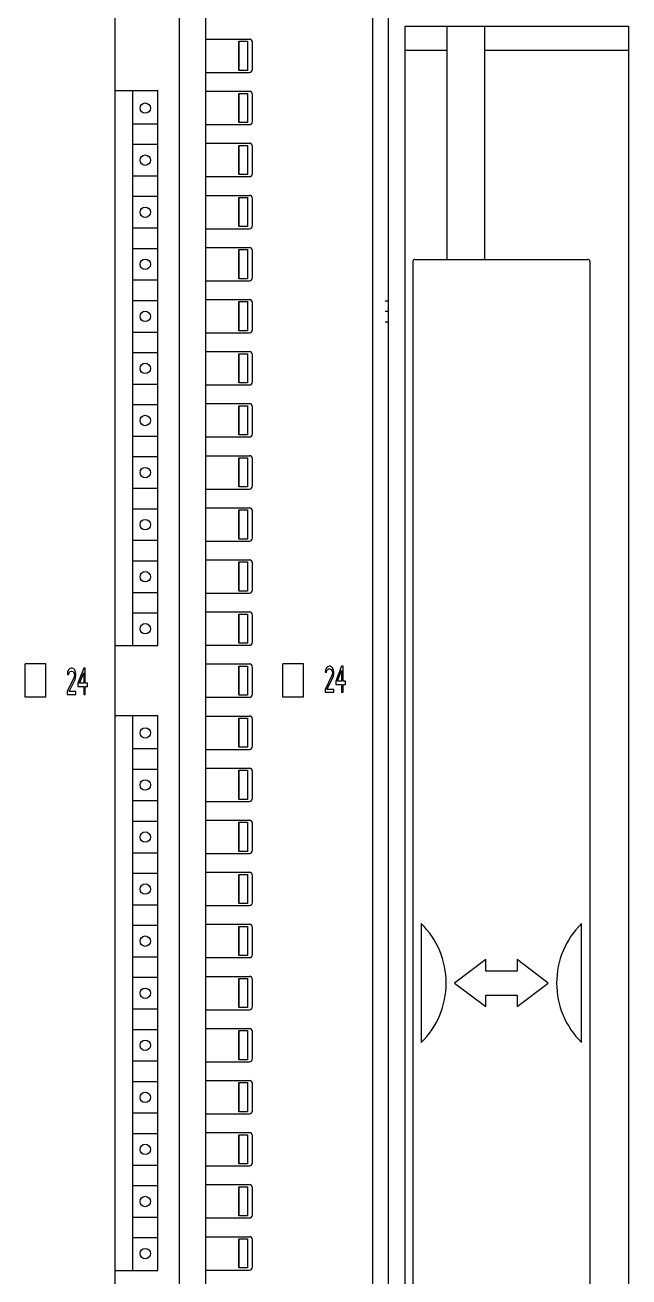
# Model space of a CAD drawing. Extents: x 430 to 1632, y -19 to 271.
# Drawn here: x 664.4 to 697.3, y 135.2 to 203.3 of the extents above; entities that cross this region are included whole.
import ezdxf

# ---------------------------------------------------------------- set-up
doc = ezdxf.new("R2010")
doc.units = 0
doc.header["$LTSCALE"] = 5
doc.header["$MEASUREMENT"] = 0
doc.layers.get('0').update_dxf_attribs({"linetype": 'CONTINUOUS'})

msp = doc.modelspace()

# ---------------------------------------------------------------- linework, layer by layer
at = {"color": 7, "linetype": 'Continuous'}
for p, q in [((669.348, 86.058), (669.348, 248.64)), ((683.369, 86.058), (683.369, 248.64)), ((672.86, 95.428), (672.86, 241.032)), ((674.277, 93.729), (674.277, 234.988)), ((684.218, 110.77), (684.218, 208.929)), ((685.125, 101.778), (685.125, 203.264)), ((685.125, 203.264), (697.304, 203.264)), ((687.419, 190.575), (687.419, 203.264)), ((689.458, 190.575), (689.458, 203.264)), ((697.304, 101.778), (697.304, 203.264)), ((674.277, 202.551), (676.656, 202.551)), ((676.078, 200.851), (676.078, 202.437)), ((676.089, 200.851), (676.089, 202.437)), ((676.089, 202.437), (676.542, 202.437)), ((676.542, 202.437), (676.542, 200.851)), ((676.554, 202.437), (676.554, 200.851)), ((676.826, 200.908), (676.826, 202.381)), ((685.125, 201.962), (687.419, 201.962)), ((689.458, 201.962), (697.304, 201.962)), ((674.277, 200.738), (676.656, 200.738)), ((676.542, 200.851), (676.089, 200.851)), ((669.348, 199.752), (671.671, 199.752)), ((670.311, 169.559), (670.311, 199.752)), ((671.671, 169.559), (671.671, 199.752)), ((674.277, 199.718), (676.656, 199.718)), ((676.078, 198.019), (676.078, 199.605)), ((676.089, 198.019), (676.089, 199.605)), ((676.089, 199.605), (676.542, 199.605)), ((676.542, 199.605), (676.542, 198.019)), ((676.554, 199.605), (676.554, 198.019)), ((676.826, 198.075), (676.826, 199.548)), ((670.311, 197.951), (671.671, 197.951)), ((674.277, 197.906), (676.656, 197.906)), ((676.542, 198.019), (676.089, 198.019)), ((674.277, 196.886), (676.656, 196.886)), ((671.671, 196.818), (670.311, 196.818)), ((676.078, 195.186), (676.078, 196.773)), ((676.089, 195.186), (676.089, 196.773)), ((676.089, 196.773), (676.542, 196.773)), ((676.542, 196.773), (676.542, 195.186)), ((676.554, 196.773), (676.554, 195.186)), ((676.826, 195.243), (676.826, 196.716)), ((670.311, 195.119), (671.671, 195.119)), ((674.277, 195.073), (676.656, 195.073)), ((676.542, 195.186), (676.089, 195.186)), ((671.671, 193.986), (670.311, 193.986)), ((674.277, 194.053), (676.656, 194.053)), ((676.078, 192.354), (676.078, 193.94)), ((676.089, 192.354), (676.089, 193.94)), ((676.089, 193.94), (676.542, 193.94)), ((676.542, 193.94), (676.542, 192.354)), ((676.554, 193.94), (676.554, 192.354)), ((676.826, 192.411), (676.826, 193.883)), ((670.311, 192.286), (671.671, 192.286)), ((674.277, 192.241), (676.656, 192.241)), ((676.542, 192.354), (676.089, 192.354)), ((671.671, 191.153), (670.311, 191.153)), ((674.277, 191.221), (676.656, 191.221)), ((676.078, 189.522), (676.078, 191.108)), ((676.089, 189.522), (676.089, 191.108)), ((676.089, 191.108), (676.542, 191.108)), ((676.542, 191.108), (676.542, 189.522)), ((676.554, 191.108), (676.554, 189.522)), ((676.826, 189.578), (676.826, 191.051)), ((685.55, 190.462), (685.55, 111.947)), ((685.663, 190.575), (695.067, 190.575)), ((695.18, 190.462), (695.18, 111.947)), ((670.311, 189.454), (671.671, 189.454)), ((674.277, 189.408), (676.656, 189.408)), ((676.542, 189.522), (676.089, 189.522)), ((671.671, 188.321), (670.311, 188.321)), ((674.277, 188.389), (676.656, 188.389)), ((676.078, 186.689), (676.078, 188.275)), ((676.089, 186.689), (676.089, 188.275)), ((676.089, 188.275), (676.542, 188.275)), ((676.542, 188.275), (676.542, 186.689)), ((676.554, 188.275), (676.554, 186.689)), ((676.826, 186.746), (676.826, 188.219)), ((684.048, 188.309), (684.218, 188.309)), ((684.218, 187.743), (684.048, 187.743)), ((670.311, 186.621), (671.671, 186.621)), ((676.542, 186.689), (676.089, 186.689)), ((684.048, 187.176), (684.218, 187.176)), ((674.277, 186.576), (676.656, 186.576)), ((671.671, 185.489), (670.311, 185.489)), ((674.277, 185.556), (676.656, 185.556)), ((676.078, 183.857), (676.078, 185.443)), ((676.089, 183.857), (676.089, 185.443)), ((676.089, 185.443), (676.542, 185.443)), ((676.542, 185.443), (676.542, 183.857)), ((676.554, 185.443), (676.554, 183.857)), ((676.826, 183.913), (676.826, 185.386)), ((670.311, 183.789), (671.671, 183.789)), ((674.277, 183.743), (676.656, 183.743)), ((676.542, 183.857), (676.089, 183.857)), ((671.671, 182.656), (670.311, 182.656)), ((674.277, 182.724), (676.656, 182.724)), ((676.078, 181.024), (676.078, 182.61)), ((676.089, 181.024), (676.089, 182.61)), ((676.089, 182.61), (676.542, 182.61)), ((676.542, 182.61), (676.542, 181.024)), ((676.554, 182.61), (676.554, 181.024)), ((676.826, 181.081), (676.826, 182.554)), ((670.311, 180.957), (671.671, 180.957)), ((674.277, 180.911), (676.656, 180.911)), ((676.542, 181.024), (676.089, 181.024)), ((671.671, 179.824), (670.311, 179.824)), ((674.277, 179.891), (676.656, 179.891)), ((676.078, 178.192), (676.078, 179.778)), ((676.089, 178.192), (676.089, 179.778)), ((676.089, 179.778), (676.542, 179.778)), ((676.542, 179.778), (676.542, 178.192)), ((676.554, 179.778), (676.554, 178.192)), ((676.826, 178.248), (676.826, 179.721)), ((670.311, 178.124), (671.671, 178.124)), ((674.277, 178.078), (676.656, 178.078)), ((676.542, 178.192), (676.089, 178.192)), ((671.671, 176.991), (670.311, 176.991)), ((674.277, 177.059), (676.656, 177.059)), ((676.078, 175.359), (676.078, 176.945)), ((676.089, 175.359), (676.089, 176.945)), ((676.089, 176.945), (676.542, 176.945)), ((676.542, 176.945), (676.542, 175.359)), ((676.554, 176.945), (676.554, 175.359)), ((676.826, 175.416), (676.826, 176.889)), ((670.311, 175.292), (671.671, 175.292)), ((674.277, 175.246), (676.656, 175.246)), ((676.542, 175.359), (676.089, 175.359)), ((671.671, 174.159), (670.311, 174.159)), ((674.277, 174.226), (676.656, 174.226)), ((676.078, 172.527), (676.078, 174.113)), ((676.089, 172.527), (676.089, 174.113)), ((676.089, 174.113), (676.542, 174.113)), ((676.542, 174.113), (676.542, 172.527)), ((676.554, 174.113), (676.554, 172.527)), ((676.826, 172.584), (676.826, 174.056)), ((670.311, 172.459), (671.671, 172.459)), ((674.277, 172.414), (676.656, 172.414)), ((676.542, 172.527), (676.089, 172.527)), ((671.671, 171.326), (670.311, 171.326)), ((674.277, 171.394), (676.656, 171.394)), ((676.078, 169.694), (676.078, 171.281)), ((676.089, 169.694), (676.089, 171.281)), ((676.089, 171.281), (676.542, 171.281)), ((676.542, 171.281), (676.542, 169.694)), ((676.554, 171.281), (676.554, 169.694)), ((676.826, 169.751), (676.826, 171.224)), ((676.542, 169.694), (676.089, 169.694)), ((669.348, 169.559), (671.671, 169.559)), ((674.277, 169.581), (676.656, 169.581)), ((664.448, 166.749), (664.448, 168.561)), ((665.581, 168.561), (664.448, 168.561)), ((665.581, 166.749), (665.581, 168.561)), ((666.818, 168.236), (666.767, 168.119)), ((666.871, 168.296), (666.818, 168.236)), ((666.964, 168.326), (666.871, 168.296)), ((667.017, 168.326), (666.964, 168.326)), ((667.096, 168.296), (667.017, 168.326)), ((667.149, 168.236), (667.096, 168.296)), ((667.202, 168.115), (667.149, 168.236)), ((667.639, 168.326), (667.321, 167.512)), ((667.719, 168.326), (667.639, 168.326)), ((667.719, 167.512), (667.719, 168.326)), ((674.277, 168.561), (676.656, 168.561)), ((676.078, 166.862), (676.078, 168.448)), ((676.089, 166.862), (676.089, 168.448)), ((676.089, 168.448), (676.542, 168.448)), ((676.542, 168.448), (676.542, 166.862)), ((676.554, 168.448), (676.554, 166.862)), ((676.826, 166.919), (676.826, 168.392)), ((678.469, 166.749), (678.469, 168.561)), ((679.602, 168.561), (678.469, 168.561)), ((679.602, 166.749), (679.602, 168.561)), ((680.797, 168.229), (680.784, 168.108)), ((680.85, 168.35), (680.799, 168.233)), ((680.903, 168.41), (680.85, 168.35)), ((680.876, 168.199), (680.916, 168.259)), ((680.996, 168.44), (680.903, 168.41)), ((680.916, 168.259), (680.982, 168.289)), ((680.982, 168.289), (681.035, 168.289)), ((681.049, 168.44), (680.996, 168.44)), ((681.035, 168.289), (681.102, 168.259)), ((681.128, 168.41), (681.049, 168.44)), ((681.102, 168.259), (681.141, 168.199)), ((681.181, 168.35), (681.128, 168.41)), ((681.234, 168.229), (681.181, 168.35)), ((681.247, 168.108), (681.234, 168.229)), ((681.671, 168.44), (681.353, 167.626)), ((681.751, 168.44), (681.671, 168.44)), ((681.751, 167.626), (681.751, 168.44)), ((667.109, 167.814), (666.738, 167.06)), ((666.765, 168.115), (666.751, 167.994)), ((666.751, 167.994), (666.818, 167.994)), ((666.818, 167.994), (666.844, 168.085)), ((666.844, 168.085), (666.884, 168.145)), ((666.844, 167.06), (667.176, 167.723)), ((666.884, 168.145), (666.95, 168.175)), ((666.95, 168.175), (667.003, 168.175)), ((667.003, 168.175), (667.07, 168.145)), ((667.07, 168.145), (667.109, 168.085)), ((667.109, 168.085), (667.136, 167.994)), ((667.136, 167.934), (667.109, 167.814)), ((667.136, 167.994), (667.136, 167.934)), ((667.176, 167.723), (667.202, 167.814)), ((667.215, 167.994), (667.202, 168.115)), ((667.202, 167.814), (667.215, 167.934)), ((667.215, 167.934), (667.215, 167.994)), ((667.414, 167.512), (667.639, 168.085)), ((667.639, 168.085), (667.639, 167.512)), ((681.141, 167.928), (680.77, 167.174)), ((680.784, 168.108), (680.85, 168.108)), ((680.85, 168.108), (680.876, 168.199)), ((680.876, 167.174), (681.208, 167.837)), ((681.141, 168.199), (681.168, 168.108)), ((681.168, 168.048), (681.141, 167.928)), ((681.168, 168.108), (681.168, 168.048)), ((681.208, 167.837), (681.234, 167.928)), ((681.234, 167.928), (681.247, 168.048)), ((681.247, 168.048), (681.247, 168.108)), ((681.353, 167.626), (681.353, 167.446)), ((681.446, 167.626), (681.671, 168.199)), ((681.671, 167.626), (681.446, 167.626)), ((681.671, 168.199), (681.671, 167.626)), ((681.884, 167.626), (681.751, 167.626)), ((681.884, 167.446), (681.884, 167.626)), ((666.738, 167.06), (666.738, 166.91)), ((666.738, 166.91), (667.215, 166.91)), ((667.215, 167.06), (666.844, 167.06)), ((667.215, 166.91), (667.215, 167.06)), ((667.321, 167.512), (667.321, 167.332)), ((667.321, 167.332), (667.639, 167.332)), ((667.639, 167.512), (667.414, 167.512)), ((667.639, 167.332), (667.639, 166.91)), ((667.639, 166.91), (667.719, 166.91)), ((667.851, 167.512), (667.719, 167.512)), ((667.719, 166.91), (667.719, 167.332)), ((667.719, 167.332), (667.851, 167.332)), ((667.851, 167.332), (667.851, 167.512)), ((676.542, 166.862), (676.089, 166.862)), ((680.77, 167.174), (680.77, 167.024)), ((680.77, 167.024), (681.247, 167.024)), ((681.247, 167.174), (680.876, 167.174)), ((681.247, 167.024), (681.247, 167.174)), ((681.353, 167.446), (681.671, 167.446)), ((681.671, 167.446), (681.671, 167.024)), ((681.671, 167.024), (681.751, 167.024)), ((681.751, 167.024), (681.751, 167.446)), ((681.751, 167.446), (681.884, 167.446)), ((665.581, 166.749), (664.448, 166.749)), ((674.277, 166.749), (676.656, 166.749)), ((679.602, 166.749), (678.469, 166.749)), ((669.348, 165.763), (671.671, 165.763)), ((670.311, 135.569), (670.311, 165.763)), ((671.671, 135.569), (671.671, 165.763)), ((674.277, 165.729), (676.656, 165.729)), ((676.078, 164.03), (676.078, 165.616)), ((676.089, 164.03), (676.089, 165.616)), ((676.089, 165.616), (676.542, 165.616)), ((676.542, 165.616), (676.542, 164.03)), ((676.554, 165.616), (676.554, 164.03)), ((676.826, 164.086), (676.826, 165.559)), ((670.311, 163.962), (671.671, 163.962)), ((674.277, 163.916), (676.656, 163.916)), ((676.542, 164.03), (676.089, 164.03)), ((671.671, 162.829), (670.311, 162.829)), ((674.277, 162.897), (676.656, 162.897)), ((676.078, 161.197), (676.078, 162.783)), ((676.089, 161.197), (676.089, 162.783)), ((676.089, 162.783), (676.542, 162.783)), ((676.542, 162.783), (676.542, 161.197)), ((676.554, 162.783), (676.554, 161.197)), ((676.826, 161.254), (676.826, 162.727)), ((670.311, 161.13), (671.671, 161.13)), ((674.277, 161.084), (676.656, 161.084)), ((676.542, 161.197), (676.089, 161.197)), ((674.277, 160.064), (676.656, 160.064)), ((671.671, 159.997), (670.311, 159.997)), ((676.078, 158.365), (676.078, 159.951)), ((676.089, 158.365), (676.089, 159.951)), ((676.089, 159.951), (676.542, 159.951)), ((676.542, 159.951), (676.542, 158.365)), ((676.554, 159.951), (676.554, 158.365)), ((676.826, 158.421), (676.826, 159.894)), ((670.311, 158.297), (671.671, 158.297)), ((674.277, 158.251), (676.656, 158.251)), ((676.542, 158.365), (676.089, 158.365)), ((671.671, 157.164), (670.311, 157.164)), ((674.277, 157.232), (676.656, 157.232)), ((676.078, 155.532), (676.078, 157.118)), ((676.089, 155.532), (676.089, 157.118)), ((676.089, 157.118), (676.542, 157.118)), ((676.542, 157.118), (676.542, 155.532)), ((676.554, 157.118), (676.554, 155.532)), ((676.826, 155.589), (676.826, 157.062)), ((676.542, 156.498), (676.554, 156.498)), ((670.311, 155.465), (671.671, 155.465)), ((674.277, 155.419), (676.656, 155.419)), ((676.542, 155.532), (676.089, 155.532)), ((671.671, 154.332), (670.311, 154.332)), ((674.277, 154.399), (676.656, 154.399)), ((676.078, 152.7), (676.078, 154.286)), ((676.089, 152.7), (676.089, 154.286)), ((676.089, 154.286), (676.542, 154.286)), ((676.542, 154.286), (676.542, 152.7)), ((676.554, 154.286), (676.554, 152.7)), ((676.826, 152.757), (676.826, 154.229)), ((686.003, 154.441), (686.003, 147.968)), ((694.727, 147.968), (694.727, 154.441)), ((670.311, 152.632), (671.671, 152.632)), ((674.277, 152.587), (676.656, 152.587)), ((676.542, 152.7), (676.089, 152.7)), ((689.515, 152.485), (687.816, 151.204)), ((689.515, 151.856), (689.515, 152.485)), ((692.914, 151.204), (691.215, 152.485)), ((691.215, 152.485), (691.215, 151.856)), ((671.671, 151.499), (670.311, 151.499)), ((674.277, 151.567), (676.656, 151.567)), ((676.078, 149.867), (676.078, 151.454)), ((676.089, 149.867), (676.089, 151.454)), ((676.089, 151.454), (676.542, 151.454)), ((676.542, 151.454), (676.542, 149.867)), ((676.554, 151.454), (676.554, 149.867)), ((676.826, 149.924), (676.826, 151.397)), ((687.816, 151.204), (689.515, 149.924)), ((691.215, 151.856), (689.515, 151.856)), ((691.215, 149.924), (692.914, 151.204)), ((689.515, 150.553), (691.215, 150.553)), ((689.515, 149.924), (689.515, 150.553)), ((691.215, 150.553), (691.215, 149.924)), ((676.542, 149.867), (676.089, 149.867)), ((670.311, 149.8), (671.671, 149.8)), ((674.277, 149.754), (676.656, 149.754)), ((671.671, 148.667), (670.311, 148.667)), ((674.277, 148.734), (676.656, 148.734)), ((676.078, 147.035), (676.078, 148.621)), ((676.089, 147.035), (676.089, 148.621)), ((676.089, 148.621), (676.542, 148.621)), ((676.542, 148.621), (676.542, 147.035)), ((676.554, 148.621), (676.554, 147.035)), ((676.826, 147.092), (676.826, 148.565)), ((670.311, 146.967), (671.671, 146.967)), ((674.277, 146.922), (676.656, 146.922)), ((676.542, 147.035), (676.089, 147.035)), ((671.671, 145.834), (670.311, 145.834)), ((674.277, 145.902), (676.656, 145.902)), ((676.078, 144.203), (676.078, 145.789)), ((676.089, 144.203), (676.089, 145.789)), ((676.089, 145.789), (676.542, 145.789)), ((676.542, 145.789), (676.542, 144.203)), ((676.554, 145.789), (676.554, 144.203)), ((676.826, 144.259), (676.826, 145.732)), ((670.311, 144.135), (671.671, 144.135)), ((674.277, 144.089), (676.656, 144.089)), ((676.542, 144.203), (676.089, 144.203)), ((674.277, 143.07), (676.656, 143.07)), ((671.671, 143.002), (670.311, 143.002)), ((676.078, 141.37), (676.078, 142.956)), ((676.089, 141.37), (676.089, 142.956)), ((676.089, 142.956), (676.542, 142.956)), ((676.542, 142.956), (676.542, 141.37)), ((676.554, 142.956), (676.554, 141.37)), ((676.826, 141.427), (676.826, 142.9)), ((670.311, 141.303), (671.671, 141.303)), ((674.277, 141.257), (676.656, 141.257)), ((676.542, 141.37), (676.089, 141.37)), ((671.671, 140.17), (670.311, 140.17)), ((674.277, 140.237), (676.656, 140.237)), ((676.078, 138.538), (676.078, 140.124)), ((676.089, 138.538), (676.089, 140.124)), ((676.089, 140.124), (676.542, 140.124)), ((676.542, 140.124), (676.542, 138.538)), ((676.554, 140.124), (676.554, 138.538)), ((676.826, 138.594), (676.826, 140.067)), ((676.542, 139.504), (676.554, 139.504)), ((670.311, 138.47), (671.671, 138.47)), ((674.277, 138.424), (676.656, 138.424)), ((676.542, 138.538), (676.089, 138.538)), ((671.671, 137.337), (670.311, 137.337)), ((674.277, 137.405), (676.656, 137.405)), ((676.078, 135.705), (676.078, 137.291)), ((676.089, 135.705), (676.089, 137.291)), ((676.089, 137.291), (676.542, 137.291)), ((676.542, 137.291), (676.542, 135.705)), ((676.554, 137.291), (676.554, 135.705)), ((676.826, 135.762), (676.826, 137.235)), ((669.348, 135.569), (671.671, 135.569)), ((674.277, 135.592), (676.656, 135.592)), ((676.542, 135.705), (676.089, 135.705))]:
    msp.add_line(p, q, dxfattribs=at)
for centre in [(670.991, 198.801), (670.991, 195.969), (670.991, 193.136), (670.991, 190.304), (670.991, 187.471), (670.991, 184.639), (670.991, 181.806), (670.991, 178.974), (670.991, 176.141), (670.991, 173.309), (670.991, 170.477), (670.991, 164.812), (670.991, 161.979), (670.991, 159.147), (670.991, 156.314), (670.991, 153.482), (670.991, 150.65), (670.991, 147.817), (670.991, 144.985), (670.991, 142.152), (670.991, 139.32), (670.991, 136.487)]:
    msp.add_circle(centre, 0.283, dxfattribs=at)
for centre, radius, start, end in [((676.656, 202.381), 0.17, 0, 90), ((676.656, 200.908), 0.17, 270, 0), ((676.656, 199.548), 0.17, 0, 90), ((676.656, 198.075), 0.17, 270, 0), ((676.656, 196.716), 0.17, 0, 90), ((676.656, 195.243), 0.17, 270, 0), ((676.656, 193.883), 0.17, 0, 90), ((676.656, 192.411), 0.17, 270, 0), ((676.656, 191.051), 0.17, 0, 90), ((685.663, 190.462), 0.113, 90, 180), ((695.067, 190.462), 0.113, 0, 90), ((676.656, 189.578), 0.17, 270, 0), ((676.656, 188.219), 0.17, 0, 90), ((676.656, 186.746), 0.17, 270, 0), ((676.656, 185.386), 0.17, 0, 90), ((676.656, 183.913), 0.17, 270, 0), ((676.656, 182.554), 0.17, 0, 90), ((676.656, 181.081), 0.17, 270, 0), ((676.656, 179.721), 0.17, 0, 90), ((676.656, 178.248), 0.17, 270, 0), ((676.656, 176.889), 0.17, 0, 90), ((676.656, 175.416), 0.17, 270, 0), ((676.656, 174.056), 0.17, 0, 90), ((676.656, 172.584), 0.17, 270, 0), ((676.656, 171.224), 0.17, 0, 90), ((676.656, 169.751), 0.17, 270, 0), ((676.656, 168.392), 0.17, 0, 90), ((676.656, 166.919), 0.17, 270, 0), ((676.656, 165.559), 0.17, 0, 90), ((676.656, 164.086), 0.17, 270, 0), ((676.656, 162.727), 0.17, 0, 90), ((676.656, 161.254), 0.17, 270, 0), ((676.656, 159.894), 0.17, 0, 90), ((676.656, 158.421), 0.17, 270, 0), ((676.656, 157.062), 0.17, 0, 90), ((676.656, 155.589), 0.17, 270, 0), ((676.656, 154.229), 0.17, 0, 90), ((682.831, 151.204), 4.532, 314.427, 45.573), ((697.899, 151.204), 4.532, 134.427, 225.573), ((676.656, 152.757), 0.17, 270, 0), ((676.656, 151.397), 0.17, 0, 90), ((676.656, 149.924), 0.17, 270, 0), ((676.656, 148.565), 0.17, 0, 90), ((676.656, 147.092), 0.17, 270, 0), ((676.656, 145.732), 0.17, 0, 90), ((676.656, 144.259), 0.17, 270, 0), ((676.656, 142.9), 0.17, 0, 90), ((676.656, 141.427), 0.17, 270, 0), ((676.656, 140.067), 0.17, 0, 90), ((676.656, 138.594), 0.17, 270, 0), ((676.656, 137.235), 0.17, 0, 90), ((676.656, 135.762), 0.17, 270, 0)]:
    msp.add_arc(centre, radius, start, end, dxfattribs=at)

doc.saveas('drawing.dxf')
